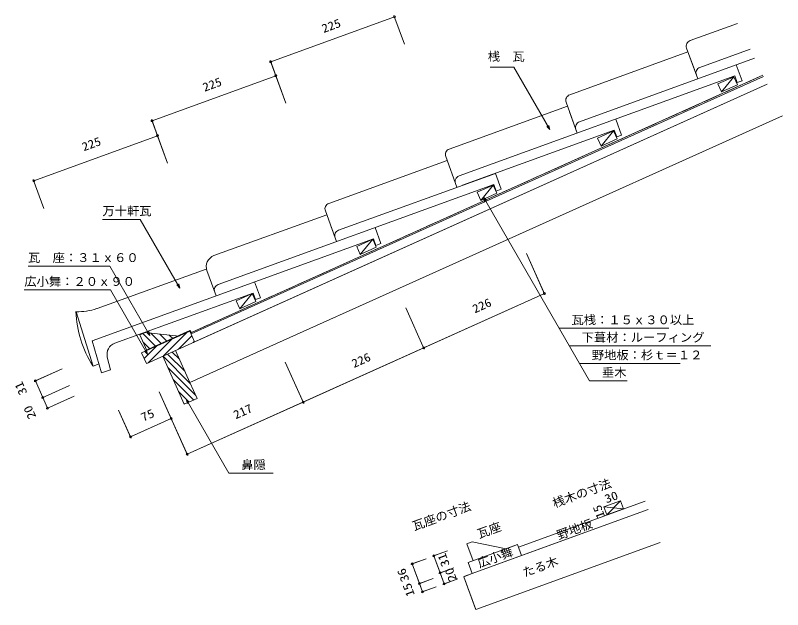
# Model space of a CAD drawing. Units: millimetres, scale not verified. Extents: x -663 to 648, y -508 to 508.
import ezdxf
from ezdxf.enums import TextEntityAlignment as Align

# ---------------------------------------------------------------- set-up
doc = ezdxf.new("R2010")
doc.units = ezdxf.units.MM
doc.header["$LTSCALE"] = 10
doc.linetypes.add('DASHED3', pattern=[4, 3, -1])
doc.layers.add('0-0_LAYER001', color=2, linetype='Continuous', lineweight=18)
doc.layers.add('0-1_LAYER003', color=7, linetype='Continuous', lineweight=18)
doc.styles.add('ＭＳ ゴシック', font='')
doc.styles.get('ＭＳ ゴシック').set_extended_font_data('MS Gothic')

msp = doc.modelspace()

# ---------------------------------------------------------------- linework, layer by layer
at = {"layer": '0-0_LAYER001'}
for p, q in [((-226.86, 428.12), (-15.51, 505.3)), ((-16.36, 507.65), (1.64, 458.33)), ((-227.71, 430.47), (-209.7, 381.15)), ((-219.11, 406.9), (-201.1, 357.58)), ((-429.6, 327.37), (-218.25, 404.55)), ((564.62, 402.75), (537.27, 390.44)), ((564.62, 402.75), (543.42, 376.76)), ((570.78, 389.07), (564.62, 402.75)), ((537.27, 390.44), (543.42, 376.76)), ((543.42, 376.76), (570.78, 389.07)), ((-430.45, 329.72), (-412.45, 280.4)), ((-631.71, 224.89), (-420.36, 302.07)), ((-421.21, 304.41), (-403.21, 255.1)), ((358.93, 310.22), (331.58, 297.88)), ((358.93, 310.22), (337.74, 284.21)), ((365.09, 296.54), (358.93, 310.22)), ((331.58, 297.88), (337.74, 284.21)), ((337.74, 284.21), (365.09, 296.54)), ((-632.56, 227.24), (-614.56, 177.92)), ((153.18, 217.6), (125.82, 205.29)), ((153.18, 217.6), (131.98, 191.61)), ((159.34, 203.92), (153.18, 217.6)), ((125.82, 205.29), (131.98, 191.61)), ((131.98, 191.61), (159.34, 203.92)), ((136.72, 197.04), (317.96, -116.88)), ((-52.59, 125.01), (-79.95, 112.7)), ((-52.59, 125.01), (-73.79, 99.02)), ((-46.43, 111.33), (-52.59, 125.01)), ((-79.95, 112.7), (-73.79, 99.02)), ((-73.79, 99.02), (-46.43, 111.33)), ((241.67, 30.16), (209.87, 100.83)), ((-258.36, 32.41), (-285.71, 20.1)), ((-258.36, 32.41), (-279.56, 6.42)), ((-252.2, 18.73), (-258.36, 32.41)), ((34.55, -60.3), (240.65, 32.44)), ((-285.71, 20.1), (-279.56, 6.42)), ((-279.56, 6.42), (-252.2, 18.73)), ((35.58, -62.58), (3.78, 8.09)), ((-445.13, -35.95), (-422.97, -58.11)), ((-431.81, -35.13), (-413.21, -53.72)), ((-415.96, -36.83), (-403.46, -49.33)), ((-410.19, -74.3), (-370.32, -34.42)), ((-400.11, -38.54), (-393.71, -44.95)), ((266.03, -26.94), (453.51, -26.94)), ((-444.65, -50.57), (-432.72, -62.5)), ((-435.91, -85.87), (-396.03, -45.99)), ((-384.48, -62.73), (-361.52, -39.77)), ((-358.77, -51.16), (-356.99, -49.38)), ((-442.73, -78.55), (-421.74, -57.56)), ((-171.54, -153.05), (34.55, -60.3)), ((283.34, -56.92), (524.95, -56.92)), ((-170.52, -155.33), (-202.32, -84.65)), ((300.72, -87.01), (472.39, -87.01)), ((-631.15, -117.8), (-583.27, -96.26)), ((-616.15, -145.04), (-628.87, -116.77)), ((317.96, -116.88), (382.07, -116.88)), ((-618.43, -146.07), (-570.55, -124.53)), ((-610.22, -164.31), (-562.34, -142.76)), ((-395.87, -183.33), (-417.42, -135.45)), ((-607.94, -163.28), (-616.15, -145.04)), ((-369.43, -242.1), (-171.54, -153.05)), ((-465.48, -214.65), (-487.03, -166.77)), ((-466.51, -212.37), (-396.9, -181.05)), ((-368.4, -244.38), (-400.21, -173.7)), ((196.61, -401.18), (412.61, -322.3)), ((103.12, -451.29), (417.76, -336.39)), ((123.71, -507.65), (438.34, -392.75)), ((108.18, -395.16), (118.81, -424.27)), ((110.35, -427.36), (194.89, -396.48)), ((194.89, -396.48), (201.75, -415.27)), ((49.64, -416.54), (75.47, -407.1)), ((62.62, -444.8), (51.99, -415.68)), ((12.71, -430.02), (38.54, -420.59)), ((27.4, -462.98), (15.06, -429.16)), ((110.35, -427.36), (117.21, -446.14)), ((60.27, -445.65), (86.1, -436.22)), ((69.48, -463.58), (62.62, -444.8)), ((25.06, -463.84), (50.89, -454.4)), ((67.13, -464.44), (92.96, -455.01)), ((103.14, -451.32), (123.27, -506.45)), ((32.55, -477.07), (27.4, -462.98)), ((30.2, -477.93), (56.03, -468.49))]:
    msp.add_line(p, q, dxfattribs=at)
at = {"layer": '0-0_LAYER001', "color": 4}
for p, q in [((489.64, 464.58), (570.61, 493.96)), ((483.65, 451.77), (502.69, 399.29)), ((483.65, 451.77), (496.89, 415.27)), ((506.29, 418.68), (592.13, 449.82)), ((283.93, 371.86), (486.04, 445.19)), ((300.58, 325.96), (599.62, 434.45)), ((568.49, 423.16), (578.38, 395.9)), ((94.87, 233.24), (565.83, 404.11)), ((565.83, 404.11), (569.92, 392.83)), ((569.92, 392.83), (578.38, 395.9)), ((277.94, 359.05), (296.98, 306.57)), ((78.21, 279.15), (280.32, 352.47)), ((283.73, 343.07), (296.98, 306.57)), ((362.78, 330.44), (372.67, 303.18)), ((72.22, 266.34), (91.26, 213.85)), ((72.22, 266.34), (91.26, 213.85)), ((-127.5, 186.43), (74.61, 259.76)), ((166.96, 210.46), (158.5, 207.39)), ((-133.49, 173.62), (-114.45, 121.13)), ((-323.81, 97.12), (-131.1, 167.04)), ((-124.28, 148.24), (-114.45, 121.13)), ((-48.64, 145.01), (-38.75, 117.75)), ((-51.31, 125.96), (-531.73, -48.34)), ((-51.31, 125.96), (-47.21, 114.68)), ((-38.75, 117.75), (-47.21, 114.68)), ((-523.05, 6.75), (-336.81, 74.31)), ((-335.79, 71.5), (-320.16, 28.42)), ((-254.36, 52.29), (-244.47, 25.03)), ((-493.32, -52.49), (-257.02, 33.24)), ((-257.02, 33.24), (-252.93, 21.96)), ((-244.47, 25.03), (-252.93, 21.96)), ((-559.07, 1.14), (-530.16, -91.57)), ((-531.73, -48.34), (-515.66, -103.15)), ((-531.53, -48.2), (-531.6, -48.85)), ((-505.93, -76.03), (-500.64, -97.7)), ((-530.16, -91.57), (-520.12, -87.92)), ((-500.64, -97.7), (-515.66, -103.15))]:
    msp.add_line(p, q, dxfattribs=at)
at = {"layer": '0-0_LAYER001', "linetype": 'DASHED3'}
for p, q in [((-361.91, -33.92), (613.98, 405.23)), ((-365.12, -30.98), (-440.79, -65.04)), ((-365.12, -30.98), (-361.91, -33.92))]:
    msp.add_line(p, q, dxfattribs=at)
at = {"layer": '0-0_LAYER001', "color": 3}
for p, q in [((-441.08, -34.13), (-450.2, -38.23)), ((-438.18, -64.96), (-450.2, -38.23)), ((-365.22, -32.13), (-447.29, -69.06)), ((-383.46, -40.33), (-441.08, -34.13)), ((-365.22, -32.13), (-357.01, -50.37)), ((-447.29, -69.06), (-439.09, -87.3))]:
    msp.add_line(p, q, dxfattribs=at)
at = {"layer": '0-0_LAYER001'}
for points in [[(250.15, 312.5), (188.51, 419.26), (148.01, 419.26)], [(248.21, 319.75), (250.15, 312.5), (244.84, 317.81)], [(138.66, 189.79), (136.72, 197.04), (142.03, 191.73)], [(-382.08, 41.79), (-449.8, 159.08), (-514.3, 159.08)], [(-433.34, -39.33), (-501.88, 79.38), (-641.38, 79.38)], [(-384.02, 49.04), (-382.08, 41.79), (-387.38, 47.1)], [(-437.22, -71.42), (-500.75, 38.62), (-647.75, 38.62)], [(-435.29, -32.08), (-433.34, -39.33), (-438.65, -34.02)], [(-439.16, -64.17), (-437.22, -71.42), (-442.52, -66.11)], [(-369.24, -155.3), (-371.18, -148.06), (-365.88, -153.36)], [(-371.18, -148.06), (-298.24, -274.41), (-222.37, -274.41)], [(108.17, -395.15), (117.13, -391.88), (175.35, -403.62)]]:
    msp.add_lwpolyline(points, dxfattribs=at)
at = {"layer": '0-0_LAYER001', "color": 4}
for points in [[(100.66, 217.26), (360.12, 311.39), (364.21, 300.11), (372.67, 303.18)], [(-110.85, 140.53), (157.07, 237.73), (166.96, 210.46)], [(-316.56, 47.81), (154.41, 218.68), (158.5, 207.39)]]:
    msp.add_lwpolyline(points, dxfattribs=at)
at = {"layer": '0-0_LAYER001'}
msp.add_lwpolyline([(347.55, -345.88), (375.73, -335.59), (370.59, -321.5), (342.41, -331.79)], close=True, dxfattribs=at)
for centre in [(-15.51, 505.3), (-226.86, 428.12), (-218.25, 404.55), (-429.6, 327.37), (-420.36, 302.07), (-631.71, 224.89), (240.65, 32.44), (34.55, -60.3), (34.55, -60.3), (-628.87, -116.77), (-616.15, -145.04), (-616.15, -145.04), (-171.54, -153.05), (-171.54, -153.05), (-607.94, -163.28), (-396.9, -181.05), (-466.51, -212.37), (-369.43, -242.1), (51.99, -415.68), (15.06, -429.16), (62.62, -444.8), (62.62, -444.8), (27.4, -462.98), (27.4, -462.98), (69.48, -463.58), (32.55, -477.07)]:
    msp.add_circle(centre, 1.7, dxfattribs=at)
at = {"layer": '0-0_LAYER001', "color": 4}
for centre, radius, start, end in [((493.05, 455.18), 10, 109.94091, 199.94091), ((509.7, 409.28), 10, 109.94091, 199.94091), ((287.34, 362.46), 10, 109.94091, 199.94091), ((303.99, 316.56), 10, 109.94091, 199.94091), ((81.62, 269.75), 10, 109.94091, 199.94091), ((98.28, 223.84), 10, 109.94091, 199.94091), ((-124.09, 177.03), 10, 109.94091, 199.94091), ((-107.43, 131.13), 10, 109.94091, 199.94091), ((-316.99, 78.32), 20, 109.94091, 199.94091), ((-313.15, 38.41), 10, 109.94091, 199.94091), ((-378.61, 7.31), 181.03, 181.81043, 212.85046), ((-556.87, 105.5), 104.21, 268.6924, 288.42794), ((-486.5, -71.29), 20, 109.94091, 193.69899)]:
    msp.add_arc(centre, radius, start, end, dxfattribs=at)
at = {"layer": '0-1_LAYER003'}
for p, q in [((-226.86, 428.12), (-15.51, 505.3)), ((-16.36, 507.65), (1.64, 458.33)), ((-201.1, 357.58), (-227.44, 429.72)), ((148.01, 419.26), (188.51, 419.26)), ((-429.6, 327.37), (-218.25, 404.55)), ((-362.77, -36.51), (614.86, 403.43)), ((543.42, 376.76), (564.62, 402.75)), ((621.44, 389.94), (-359.08, -51.3)), ((-403.21, 255.1), (-430.18, 328.97)), ((-364.82, -119.67), (647.75, 335.98)), ((250.15, 312.5), (244.84, 317.81)), ((-631.71, 224.89), (-420.36, 302.07)), ((337.74, 284.21), (358.93, 310.22)), ((-632.56, 227.24), (-614.56, 177.92)), ((131.98, 191.61), (153.18, 217.6)), ((136.72, 197.04), (138.66, 189.79)), ((136.72, 197.04), (142.03, 191.73)), ((136.72, 197.04), (317.96, -116.88)), ((-514.3, 159.08), (-449.8, 159.08)), ((-382.08, 41.79), (-449.8, 159.08)), ((-73.79, 99.02), (-52.59, 125.01)), ((209.87, 100.83), (241.34, 30.89)), ((-641.38, 79.38), (-501.88, 79.38)), ((-433.34, -39.33), (-501.88, 79.38)), ((-382.08, 41.79), (-387.38, 47.1)), ((-382.08, 41.79), (-384.02, 49.04)), ((-647.75, 38.62), (-500.75, 38.62)), ((-437.22, -71.42), (-500.75, 38.62)), ((240.65, 32.44), (-369.43, -242.1)), ((-279.56, 6.42), (-258.36, 32.41)), ((35.58, -62.58), (3.78, 8.09)), ((266.03, -26.94), (453.51, -26.94)), ((283.34, -56.92), (524.95, -56.92)), ((-170.84, -154.6), (-202.32, -84.65)), ((300.72, -87.01), (472.39, -87.01)), ((-630.42, -117.47), (-583.27, -96.26)), ((-607.94, -163.28), (-628.87, -116.77)), ((317.96, -116.88), (382.07, -116.88)), ((-618.43, -146.07), (-570.55, -124.53)), ((-562.34, -142.76), (-609.49, -163.98)), ((-368.73, -243.65), (-417.42, -135.45)), ((-371.18, -148.06), (-369.24, -155.3)), ((-371.18, -148.06), (-365.88, -153.36)), ((-371.18, -148.06), (-298.24, -274.41)), ((-465.81, -213.92), (-487.03, -166.77)), ((-396.9, -181.05), (-464.96, -211.67)), ((-466.51, -212.37), (-464.96, -211.67)), ((-298.24, -274.41), (-232.24, -274.41)), ((196.61, -401.18), (412.61, -322.3)), ((370.59, -321.5), (347.55, -345.88)), ((201.75, -415.27), (417.76, -336.39)), ((342.41, -331.79), (375.73, -335.59)), ((108.18, -395.16), (118.81, -424.27)), ((194.89, -396.48), (175.35, -403.62)), ((50.39, -416.26), (75.47, -407.1)), ((69.48, -463.58), (51.99, -415.68)), ((13.46, -429.75), (38.54, -420.59)), ((15.06, -429.16), (32.55, -477.07)), ((61.02, -445.38), (86.1, -436.22)), ((25.81, -463.56), (50.89, -454.4)), ((67.88, -464.17), (92.96, -455.01)), ((30.95, -477.65), (56.03, -468.49))]:
    msp.add_line(p, q, dxfattribs=at)
at = {"layer": '0-1_LAYER003', "color": 2}
for p, q in [((-362.77, -36.51), (614.86, 403.43)), ((-356.61, -50.19), (621.44, 389.94)), ((-364.82, -119.67), (647.75, 335.98)), ((-410.72, -74.54), (-364.19, -121.07)), ((-402.92, -71.02), (-373.45, -100.5)), ((-395.12, -67.51), (-382.71, -79.93)), ((-402.79, -93.79), (-354.94, -141.64)), ((-393.53, -114.36), (-358.27, -149.62)), ((-384.27, -134.93), (-366.07, -153.13))]:
    msp.add_line(p, q, dxfattribs=at)
at = {"layer": '0-1_LAYER003', "color": 3}
for p, q in [((-356.61, -50.19), (-438.69, -87.12)), ((-359.08, -51.3), (-357.03, -49.25)), ((-389.44, -64.96), (-364.82, -119.67)), ((-411.33, -74.81), (-374.4, -156.88)), ((-364.82, -119.67), (-352.51, -147.03)), ((-375.02, -155.5), (-373.87, -156.64)), ((-374.4, -156.88), (-352.51, -147.03))]:
    msp.add_line(p, q, dxfattribs=at)
at = {"layer": '0-1_LAYER003'}
for points in [[(188.51, 419.26), (250.15, 312.5), (248.21, 319.75)], [(613.98, 405.23), (-361.91, -33.92), (-365.12, -30.98), (-440.79, -65.04)], [(-438.24, -34.43), (-433.34, -39.33), (-435.29, -32.08)], [(-439.16, -64.17), (-437.22, -71.42), (-441.97, -66.66)], [(117.21, -446.14), (103.14, -451.32), (123.71, -507.65), (438.34, -392.75)], [(108.17, -395.15), (117.13, -391.88), (175.35, -403.62)]]:
    msp.add_lwpolyline(points, dxfattribs=at)
for points in [[(543.42, 376.76), (537.27, 390.44), (564.62, 402.75), (570.78, 389.07)], [(337.74, 284.21), (331.58, 297.88), (358.93, 310.22), (365.09, 296.54)], [(131.98, 191.61), (125.82, 205.29), (153.18, 217.6), (159.34, 203.92)], [(-73.79, 99.02), (-79.95, 112.7), (-52.59, 125.01), (-46.43, 111.33)], [(-279.56, 6.42), (-285.71, 20.1), (-258.36, 32.41), (-252.2, 18.73)], [(370.59, -321.5), (375.73, -335.59), (347.55, -345.88), (342.41, -331.79)], [(110.35, -427.36), (194.89, -396.48), (201.75, -415.27), (117.21, -446.14)]]:
    msp.add_lwpolyline(points, close=True, dxfattribs=at)

# ---------------------------------------------------------------- texts
at = {"layer": '0-0_LAYER001', "color": 7, "style": 'ＭＳ ゴシック'}
for s, rotation, width, p in [('225', 20.061, 1.1, (-134.89, 473.25)), ('225', 20.061, 1.1, (-338.33, 372.95)), ('225', 20.061, 1.1, (-544.6, 271.22)), ('226', 24.228, 1.1, (123.65, -5.68)), ('226', 24.228, 1.1, (-82.62, -98.92)), ('31', 114.228, 1.15, (-638.44, -135.35)), ('217', 24.228, 1.1, (-284.65, -186.52)), ('20', 114.228, 1.15, (-623.11, -176.21)), ('75', 24.228, 1.15, (-442.88, -190.76)), ('桟木の寸法', 20.061, 1.05, (259.49, -337.78)), ('30', 20.061, 1.15, (348.17, -330.23)), ('瓦座の寸法', 20.061, 1.05, (19.65, -376.94)), ('15', 110.061, 1.15, (348.64, -347.13)), ('野地板', 20.061, 1.05, (266.78, -392.4)), ('瓦座', 20.061, 1.05, (130.81, -390.2)), ('広小舞', 20.061, 1.05, (131.16, -440.4)), ('31', 110.061, 1.15, (83.41, -429.72)), ('たる木', 20.061, 1.05, (208.24, -456.21)), ('36', 110.061, 1.15, (14.29, -455.5)), ('20', 110.061, 1.15, (95.67, -454.6)), ('15', 110.061, 1.15, (23.64, -480.71))]:
    msp.add_text(s, height=14.66, rotation=rotation, dxfattribs=dict(at, width=width)).set_placement(p, align=Align.BOTTOM_LEFT)
at = {"layer": '0-0_LAYER001', "color": 7, "style": 'ＭＳ ゴシック', "width": 1.05}
for s, p in [('桟\u3000瓦', (144.11, 425.52)), ('万十軒瓦', (-514.3, 161.58)), ('瓦\u3000座：３１ｘ６０', (-641.38, 81.88)), ('広小舞：２０ｘ９０', (-647.75, 41.12)), ('\u3000瓦桟：１５ｘ３０以上', (266.03, -24.44)), ('\u3000下葺材：ルーフィング', (283.34, -54.42)), ('\u3000野地板：杉ｔ＝１２', (300.72, -84.51)), ('\u3000垂木', (317.96, -114.38)), ('\u3000鼻隠\u3000\u3000', (-298.24, -271.91))]:
    msp.add_text(s, height=14.66, dxfattribs=at).set_placement(p, align=Align.BOTTOM_LEFT)

doc.saveas('drawing.dxf')
